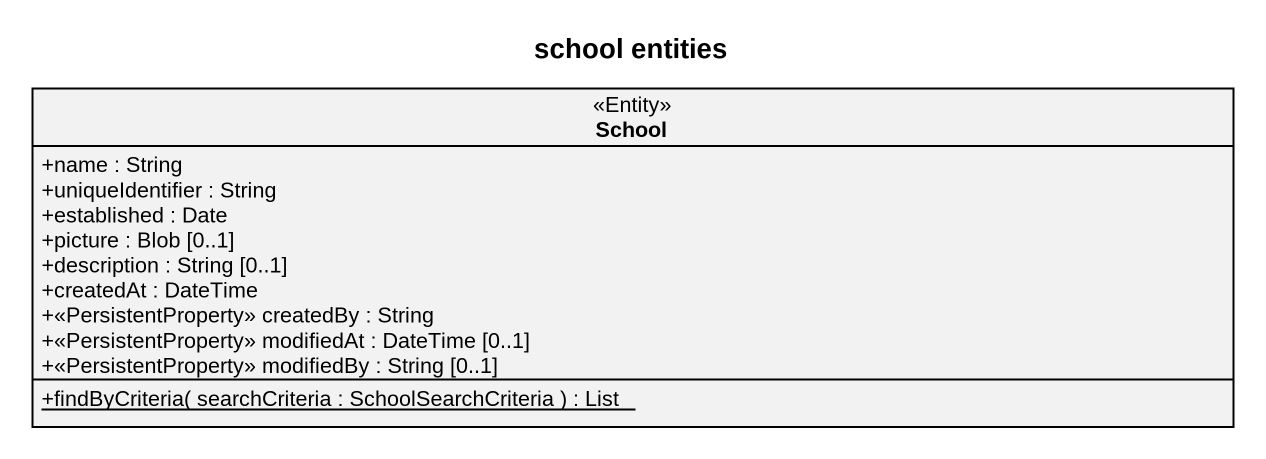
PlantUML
@startuml
title school entities
hide circle
hide empty members
skinparam classAttributeIconSize 0
class School <<Entity>> {
  +name : String
  +uniqueIdentifier : String
  +established : Date
  +picture : Blob [0..1]
  +description : String [0..1]
  +createdAt : DateTime
  +<<PersistentProperty>> createdBy : String
  +<<PersistentProperty>> modifiedAt : DateTime [0..1]
  +<<PersistentProperty>> modifiedBy : String [0..1]
  {static} +findByCriteria( searchCriteria : SchoolSearchCriteria ) : List
}
@enduml
